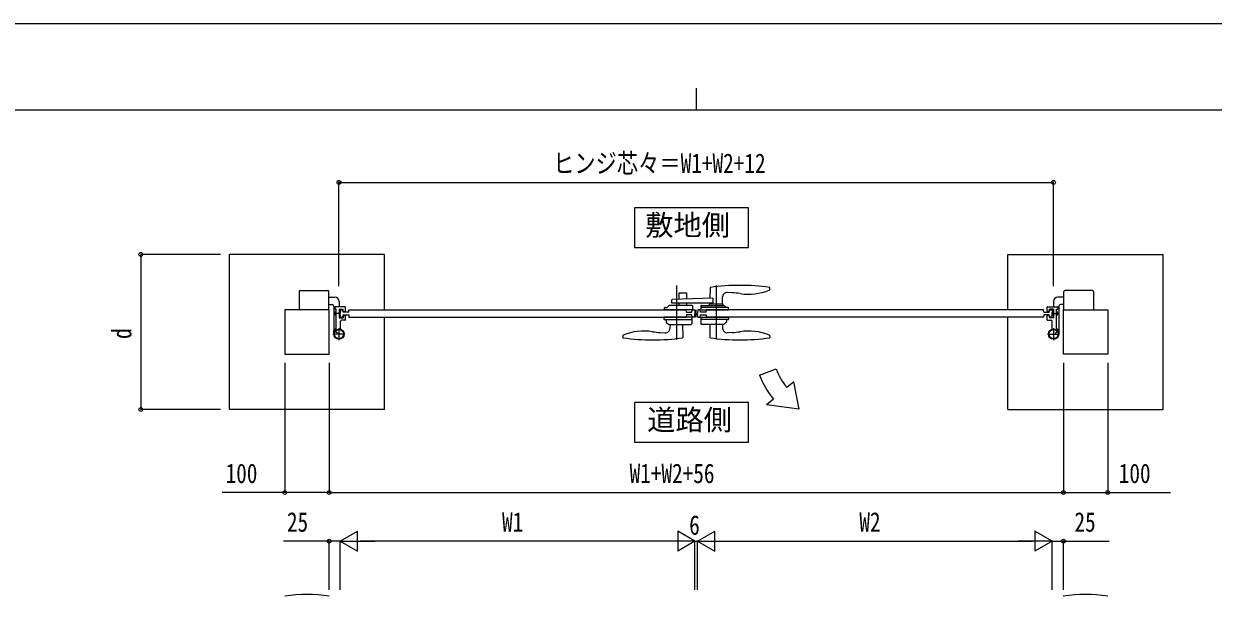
# Model space of a CAD drawing. Units: millimetres, scale not verified. Extents: x -4205 to 4205, y -2970 to 2970.
# Drawn here: x -1522 to 1161, y 1678 to 2970 of the extents above; entities that cross this region are included whole.
import ezdxf
from ezdxf.enums import TextEntityAlignment as Align

# ---------------------------------------------------------------- set-up
doc = ezdxf.new("R2010")
doc.units = ezdxf.units.MM
doc.header["$LTSCALE"] = 10
for name, color, linetype in [('0-1_USER1', 3, 'Continuous'), ('0-2_YKK_12', 2, 'Continuous'), ('0-3_YKK_13', 4, 'Continuous'), ('0-4_YKK_A1', 4, 'Continuous'), ('0-5_YKK_D', 6, 'Continuous'), ('0-6_YKK_ZWAK', 7, 'Continuous')]:
    doc.layers.add(name, color=color, linetype=linetype)
doc.styles.add('ＭＳ ゴシック', font='')
doc.styles.get('ＭＳ ゴシック').set_extended_font_data('MS Gothic')

msp = doc.modelspace()

# ---------------------------------------------------------------- linework, layer by layer
at = {"layer": '0-1_USER1'}
for points in [[(-144.51, 2554.58), (-144.51, 2465.33), (113.09, 2465.33), (113.09, 2554.58)], [(-144.51, 2115.14), (-144.51, 2025.89), (113.09, 2025.89), (113.09, 2115.14)]]:
    msp.add_lwpolyline(points, close=True, dxfattribs=at)
at = {"layer": '0-2_YKK_12'}
for p, q in [((-49.98, 2379.53), (-49.98, 2257.48)), ((40.02, 2379.53), (40.02, 2257.48)), ((-4.98, 2307.55), (-4.98, 2324.55))]:
    msp.add_line(p, q, dxfattribs=at)
at = {"layer": '0-3_YKK_13'}
for p, q in [((-27.49, 2362.04), (-43.49, 2362.04)), ((26, 2374.02), (25.6, 2350.74)), ((76.27, 2363), (64.95, 2363.59)), ((160.93, 2370.76), (161.02, 2373.36)), ((161.02, 2373.36), (161.01, 2374.02)), ((-59.98, 2339.05), (-59.98, 2346.78)), ((32.2, 2339.05), (-59.98, 2339.05)), ((32.2, 2350.97), (-59.02, 2347.78)), ((-44.49, 2361.04), (-44.49, 2348.34)), ((-44.49, 2339.05), (-44.49, 2334.04)), ((-26.49, 2348.97), (-26.49, 2361.04)), ((-26.49, 2334.04), (-26.49, 2339.05)), ((24.07, 2336.55), (24.07, 2334.55)), ((55.47, 2337.05), (24.57, 2337.05)), ((25.74, 2337.05), (25.74, 2339.05)), ((32.2, 2350.97), (32.2, 2339.05)), ((54.27, 2337.05), (54.42, 2353.69)), ((55.97, 2334.55), (55.97, 2336.55)), ((-77.84, 2307.55), (-77.98, 2303.55)), ((-15.12, 2307.55), (-77.84, 2307.55)), ((-76.34, 2324.55), (-76.48, 2328.54)), ((-14.64, 2334.04), (-66.49, 2334.04)), ((-15.12, 2307.55), (-14.98, 2303.55)), ((-13.64, 2333.08), (-13.48, 2328.54)), ((-13.48, 2328.54), (-13.62, 2324.55)), ((5.18, 2333.08), (5.02, 2328.55)), ((5.02, 2328.55), (5.16, 2324.55)), ((5.16, 2307.55), (5.02, 2303.55)), ((67.02, 2329.55), (5.05, 2329.55)), ((5.16, 2324.55), (67.88, 2324.55)), ((5.16, 2307.55), (67.88, 2307.55)), ((6.18, 2334.05), (58.02, 2334.05)), ((62.52, 2329.55), (58.02, 2334.05)), ((67.88, 2324.55), (68.02, 2328.55)), ((67.88, 2307.55), (68.02, 2303.55)), ((-77.98, 2303.55), (-77.98, 2303.51)), ((-76.98, 2302.55), (-15.02, 2302.55)), ((-72.98, 2302.55), (-72.78, 2296.75)), ((-72.63, 2296.41), (-67.92, 2291.69)), ((-67.56, 2291.55), (-16.36, 2291.55)), ((-64.25, 2291.55), (-64.41, 2282.32)), ((-35.71, 2291.55), (-35.21, 2262.84)), ((-14.98, 2303.55), (-15.37, 2292.51)), ((5.02, 2303.55), (5.41, 2292.51)), ((67.02, 2302.55), (5.05, 2302.55)), ((57.6, 2291.55), (6.4, 2291.55)), ((25.75, 2291.55), (25.25, 2262.84)), ((54.29, 2291.55), (54.45, 2282.32)), ((62.67, 2296.41), (57.96, 2291.69)), ((63.02, 2302.55), (62.82, 2296.75)), ((68.02, 2303.55), (68.02, 2303.51)), ((-86.23, 2273.1), (-74.93, 2272.51)), ((-35.21, 2262.84), (-35.22, 2262.18)), ((25.25, 2262.84), (25.26, 2262.18)), ((76.27, 2273.1), (64.97, 2272.51))]:
    msp.add_line(p, q, dxfattribs=at)
for points in [[(-13.62, 2324.54), (-37.53, 2324.54), (-76.34, 2324.54)], [(-75.48, 2329.54), (-70.99, 2329.54), (-66.49, 2334.04)], [(-170.89, 2265.34), (-170.98, 2262.73), (-170.97, 2262.07)], [(160.93, 2265.34), (161.02, 2262.73), (161.01, 2262.07)]]:
    msp.add_lwpolyline(points, dxfattribs=at)
for centre, radius, start, end in [((-43.49, 2361.04), 1, 90, 180), ((-27.49, 2361.04), 1, 0, 90), ((27, 2374), 1, 97.81776, 179), ((93.52, 1889.55), 490, 82.18537, 97.81776), ((64.42, 2353.6), 10, 87, 179.5), ((67.9, 2203.21), 160, 80.71811, 87), ((113.06, 2479.55), 120, 260.71811, 292.87469), ((158.93, 2370.83), 2, 292.87469, 358), ((160.01, 2374.01), 1, 1, 82.18537), ((-58.98, 2346.78), 1, 92, 180), ((24.57, 2336.55), 0.5, 90, 180), ((24.57, 2334.55), 0.5, 180, 270), ((55.47, 2336.55), 0.5, 0, 90), ((55.47, 2334.55), 0.5, 270, 0), ((-75.48, 2328.54), 1, 90, 178), ((-14.64, 2333.04), 1, 2, 90), ((6.18, 2333.05), 1, 90, 178), ((67.02, 2328.55), 1, 2, 90), ((-76.98, 2303.55), 1, 182, 270), ((-74.41, 2282.5), 10, 267, 359), ((-72.28, 2296.76), 0.5, 182, 225), ((-67.56, 2292.05), 0.5, 225, 270), ((-16.36, 2292.55), 1, 270, 358), ((6.4, 2292.55), 1, 182, 270), ((64.45, 2282.5), 10, 181, 273), ((57.6, 2292.05), 0.5, 270, 315), ((62.32, 2296.76), 0.5, 315, 358), ((67.02, 2303.55), 1, 270, 358), ((-169.97, 2262.09), 1, 181, 262.18537), ((-168.89, 2265.27), 2, 112.87469, 178), ((-103.48, 2746.55), 490, 262.18537, 277.90552), ((-123.02, 2156.55), 120, 80.71811, 112.87469), ((-77.86, 2432.88), 160, 260.71811, 267), ((-36.22, 2262.2), 1, 277.90552, 359), ((26.26, 2262.2), 1, 181, 262.09448), ((93.52, 2746.55), 490, 262.09448, 277.81463), ((67.9, 2432.88), 160, 273, 279.28189), ((113.06, 2156.55), 120, 67.12531, 99.28189), ((158.93, 2265.27), 2, 2, 67.12531), ((160.01, 2262.09), 1, 277.81463, 359)]:
    msp.add_arc(centre, radius, start, end, dxfattribs=at)
at = {"layer": '0-4_YKK_A1'}
for p, q in [((-707.98, 2449.55), (-1057.98, 2449.55)), ((-1057.98, 2099.55), (-1057.98, 2449.55)), ((-707.98, 2324.55), (-707.98, 2449.55)), ((698.02, 2449.55), (1048.02, 2449.55)), ((698.02, 2324.55), (698.02, 2449.55)), ((1048.02, 2099.55), (1048.02, 2449.55)), ((-900.98, 2366.05), (-900.98, 2324.55)), ((-898.98, 2368.05), (-835.98, 2368.05)), ((-833.98, 2324.55), (-833.98, 2366.05)), ((824.02, 2324.55), (824.02, 2366.05)), ((889.02, 2368.05), (826.02, 2368.05)), ((891.02, 2366.05), (891.02, 2324.55)), ((-833.98, 2353.05), (-820.48, 2353.05)), ((-833.98, 2336.05), (-826.48, 2336.05)), ((-810.48, 2343.05), (-810.48, 2331.05)), ((800.52, 2343.05), (800.52, 2331.05)), ((824.02, 2353.05), (810.52, 2353.05)), ((824.02, 2336.05), (816.52, 2336.05)), ((-822.48, 2332.05), (-822.48, 2277.71)), ((-807.37, 2316.05), (-821.54, 2316.05)), ((-820.48, 2330.05), (-820.48, 2326.35)), ((-817.78, 2326.05), (-820.18, 2326.05)), ((-818.78, 2320.05), (-819.98, 2318.85)), ((-819.98, 2313.25), (-819.98, 2318.85)), ((-818.78, 2312.05), (-819.98, 2313.25)), ((-797.48, 2331.05), (-819.48, 2331.05)), ((-819.46, 2319.37), (-817.48, 2319.37)), ((-819.46, 2312.73), (-817.48, 2312.73)), ((-818.78, 2320.05), (-817.48, 2320.05)), ((-818.78, 2320.05), (-818.78, 2312.05)), ((-817.48, 2312.05), (-818.78, 2312.05)), ((-817.48, 2316.51), (-817.48, 2325.75)), ((-817.48, 2281.38), (-817.48, 2315.59)), ((-810.48, 2325.75), (-810.48, 2306.35)), ((-810.48, 2320.05), (-809.18, 2320.05)), ((-810.48, 2319.37), (-808.5, 2319.37)), ((-810.48, 2312.73), (-808.5, 2312.73)), ((-809.18, 2312.05), (-810.48, 2312.05)), ((-810.18, 2326.05), (-801.78, 2326.05)), ((-809.18, 2320.05), (-807.98, 2318.85)), ((-807.48, 2324.55), (-807.98, 2316.05)), ((-807.48, 2307.55), (-807.98, 2316.05)), ((-801.48, 2321.55), (-801.48, 2325.75)), ((-801.48, 2310.55), (-801.48, 2306.35)), ((-800.48, 2320.55), (-797.48, 2320.55)), ((-800.48, 2311.55), (-797.48, 2311.55)), ((-796.48, 2321.55), (-796.48, 2330.05)), ((-796.48, 2302.05), (-796.48, 2310.55)), ((-788.98, 2313.05), (-788.5, 2307.55)), ((-788.5, 2307.55), (-27.46, 2307.55)), ((-707.98, 2099.55), (-707.98, 2307.55)), ((-26.98, 2319.05), (-27.46, 2324.55)), ((-26.98, 2313.05), (-27.46, 2307.55)), ((-8.48, 2307.55), (-20.98, 2307.55)), ((-8.48, 2324.55), (-7.98, 2316.05)), ((-8.48, 2307.55), (-7.98, 2316.05)), ((-1.48, 2324.55), (-1.98, 2316.05)), ((-1.48, 2307.55), (-1.98, 2316.05)), ((-1.48, 2307.55), (11.02, 2307.55)), ((17.02, 2319.05), (17.5, 2324.55)), ((17.02, 2313.05), (17.5, 2307.55)), ((778.54, 2307.55), (17.5, 2307.55)), ((698.02, 2099.55), (698.02, 2307.55)), ((779.02, 2313.05), (778.54, 2307.55)), ((786.52, 2321.55), (786.52, 2330.05)), ((786.52, 2302.05), (786.52, 2310.55)), ((787.52, 2331.05), (809.52, 2331.05)), ((790.52, 2320.55), (787.52, 2320.55)), ((790.52, 2311.55), (787.52, 2311.55)), ((791.52, 2321.55), (791.52, 2325.75)), ((791.52, 2310.55), (791.52, 2306.35)), ((800.22, 2326.05), (791.82, 2326.05)), ((797.41, 2316.05), (811.58, 2316.05)), ((797.52, 2324.55), (798.02, 2316.05)), ((797.52, 2307.55), (798.02, 2316.05)), ((799.22, 2320.05), (798.02, 2318.85)), ((800.52, 2319.37), (798.54, 2319.37)), ((800.52, 2312.73), (798.54, 2312.73)), ((800.52, 2320.05), (799.22, 2320.05)), ((799.22, 2312.05), (800.52, 2312.05)), ((800.52, 2325.75), (800.52, 2306.35)), ((807.52, 2316.51), (807.52, 2325.75)), ((808.82, 2320.05), (807.52, 2320.05)), ((809.5, 2319.37), (807.52, 2319.37)), ((807.52, 2281.38), (807.52, 2315.59)), ((809.5, 2312.73), (807.52, 2312.73)), ((807.52, 2312.05), (808.82, 2312.05)), ((807.82, 2326.05), (810.22, 2326.05)), ((808.82, 2320.05), (808.82, 2312.05)), ((808.82, 2320.05), (810.02, 2318.85)), ((808.82, 2312.05), (810.02, 2313.25)), ((810.02, 2313.25), (810.02, 2318.85)), ((810.52, 2330.05), (810.52, 2326.35)), ((812.52, 2332.05), (812.52, 2277.71)), ((-810.98, 2283.05), (-810.98, 2256.05)), ((-810.18, 2306.05), (-801.78, 2306.05)), ((-807.48, 2281.88), (-807.48, 2299.05)), ((-797.48, 2301.05), (-805.48, 2301.05)), ((787.52, 2301.05), (795.52, 2301.05)), ((800.22, 2306.05), (791.82, 2306.05)), ((797.52, 2281.88), (797.52, 2299.05)), ((801.02, 2283.05), (801.02, 2256.05)), ((-797.48, 2269.55), (-824.48, 2269.55)), ((-814.45, 2271.98), (-823.68, 2278.44)), ((-822.41, 2273.28), (-823.34, 2274.39)), ((-822.48, 2273.36), (-822.48, 2269.55)), ((-821.55, 2274.51), (-819.25, 2277.78)), ((787.52, 2269.55), (814.52, 2269.55)), ((804.49, 2271.98), (813.72, 2278.44)), ((811.59, 2274.51), (809.29, 2277.78)), ((812.45, 2273.28), (813.38, 2274.39)), ((812.52, 2273.36), (812.52, 2269.55)), ((137.73, 2177.14), (175.32, 2190.82)), ((214.95, 2161.57), (199.63, 2148.72)), ((226.88, 2100.14), (214.95, 2161.57)), ((168.99, 2123), (153.67, 2110.15)), ((-707.98, 2099.55), (-1057.98, 2099.55)), ((226.88, 2100.14), (153.67, 2110.15)), ((698.02, 2099.55), (1048.02, 2099.55))]:
    msp.add_line(p, q, dxfattribs=at)
for points in [[(-932.98, 2224.55), (-832.98, 2224.55), (-832.98, 2324.55), (-932.98, 2324.55)], [(923.02, 2224.55), (823.02, 2224.55), (823.02, 2324.55), (923.02, 2324.55)]]:
    msp.add_lwpolyline(points, close=True, dxfattribs=at)
for points in [[(-809.18, 2320.05), (-809.18, 2312.05), (-807.98, 2313.25), (-807.98, 2318.85)], [(-788.98, 2319.05), (-801.28, 2319.05), (-801.98, 2324.55), (-807.48, 2324.55)], [(-807.48, 2307.55), (-801.98, 2307.55), (-801.28, 2313.05), (-788.98, 2313.05)], [(-788.98, 2319.05), (-788.5, 2324.55), (-27.46, 2324.55)], [(-26.98, 2319.05), (-14.68, 2319.05), (-13.98, 2324.55), (-8.48, 2324.55)], [(-13.98, 2307.55), (-14.68, 2313.05), (-26.98, 2313.05)], [(17.02, 2319.05), (4.72, 2319.05), (4.02, 2324.55), (-1.48, 2324.55)], [(4.02, 2307.55), (4.72, 2313.05), (17.02, 2313.05)], [(779.02, 2319.05), (778.54, 2324.55), (17.5, 2324.55)], [(779.02, 2319.05), (791.32, 2319.05), (792.02, 2324.55), (797.52, 2324.55)], [(797.52, 2307.55), (792.02, 2307.55), (791.32, 2313.05), (779.02, 2313.05)], [(799.22, 2320.05), (799.22, 2312.05), (798.02, 2313.25), (798.02, 2318.85)], [(-823.53, 2275.77), (-821.39, 2275.43), (-820.23, 2276.03)], [(-822.41, 2273.28), (-818.39, 2279.01), (-819.76, 2279.51)], [(-821.12, 2279.21), (-820.07, 2277.32), (-820.23, 2276.03)], [(812.45, 2273.28), (808.43, 2279.01), (809.8, 2279.51)], [(811.16, 2279.21), (810.11, 2277.32), (810.27, 2276.03)], [(813.57, 2275.77), (811.43, 2275.43), (810.27, 2276.03)]]:
    msp.add_lwpolyline(points, dxfattribs=at)
for centre, radius in [((-810.98, 2269.55), 11.5), ((801.02, 2269.55), 11.5), ((-810.98, 2269.55), 10.35), ((801.02, 2269.55), 10.35)]:
    msp.add_circle(centre, radius, dxfattribs=at)
for centre, radius, start, end in [((-898.98, 2366.05), 2, 90, 180), ((-835.98, 2366.05), 2, 360, 90), ((826.02, 2366.05), 2, 90, 180), ((889.02, 2366.05), 2, 0, 90), ((-826.48, 2332.05), 4, 360, 90), ((-820.48, 2343.05), 10, 360, 90), ((810.52, 2343.05), 10, 90, 180), ((816.52, 2332.05), 4, 90, 180), ((-819.48, 2330.05), 1, 90, 180), ((-820.18, 2326.35), 0.3, 180, 270), ((-817.78, 2325.75), 0.3, 360, 90), ((-817.28, 2316.51), 0.2, 180, 246.42182), ((-817.28, 2315.59), 0.2, 113.57818, 180), ((-817.48, 2316.05), 0.3, 293.57818, 66.42182), ((-810.18, 2325.75), 0.3, 90, 180), ((-801.78, 2325.75), 0.3, 360, 90), ((-800.48, 2321.55), 1, 180, 270), ((-800.48, 2310.55), 1, 90, 180), ((-797.48, 2330.05), 1, 360, 90), ((-797.48, 2321.55), 1, 270, 360), ((-797.48, 2310.55), 1, 360, 90), ((787.52, 2330.05), 1, 90, 180), ((787.52, 2321.55), 1, 180, 270), ((787.52, 2310.55), 1, 90, 180), ((790.52, 2321.55), 1, 270, 0), ((790.52, 2310.55), 1, 0, 90), ((791.82, 2325.75), 0.3, 90, 180), ((800.22, 2325.75), 0.3, 0, 90), ((807.52, 2316.05), 0.3, 113.57818, 246.42182), ((807.32, 2316.51), 0.2, 293.57818, 0), ((807.32, 2315.59), 0.2, 0, 66.42182), ((807.82, 2325.75), 0.3, 90, 180), ((809.52, 2330.05), 1, 0, 90), ((810.22, 2326.35), 0.3, 270, 0), ((-815.16, 2272.47), 9, 104.98345, 159.0353), ((-822.48, 2281.38), 5, 314.18439, 360), ((-810.18, 2306.35), 0.3, 180, 270), ((-805.48, 2299.05), 2, 90, 180), ((-805.48, 2281.88), 2, 180, 245.95792), ((-801.78, 2306.35), 0.3, 270, 360), ((-797.48, 2302.05), 1, 270, 360), ((787.52, 2302.05), 1, 180, 270), ((791.82, 2306.35), 0.3, 180, 270), ((795.52, 2299.05), 2, 0, 90), ((795.52, 2281.88), 2, 294.04208, 0), ((800.22, 2306.35), 0.3, 270, 0), ((812.52, 2281.38), 5, 180, 225.81561), ((805.2, 2272.47), 9, 20.9647, 75.01655), ((-822.35, 2275.23), 1.3, 159.0353, 220), ((-820.21, 2278.29), 1.3, 70, 130.9647), ((810.25, 2278.29), 1.3, 49.0353, 110), ((812.39, 2275.23), 1.3, 320, 20.9647), ((306.88, 2238.71), 180, 200.00072, 220.00072), ((306.88, 2238.71), 140, 200.00072, 220.00072), ((-882.98, 1361.83), 320, 80.9989, 99.0011), ((873.02, 1361.83), 320, 80.9989, 99.0011)]:
    msp.add_arc(centre, radius, start, end, dxfattribs=at)
at = {"layer": '0-5_YKK_D'}
for p, q in [((-810.98, 2378.05), (-810.98, 2613.05)), ((-810.98, 2612.05), (801.02, 2612.05)), ((801.02, 2377.55), (801.02, 2613.05)), ((-1077.98, 2449.55), (-1259, 2449.55)), ((-1258, 2449.55), (-1258, 2099.55)), ((-932.98, 2204.55), (-932.98, 1911.05)), ((-832.98, 2204.55), (-832.98, 1911.05)), ((-832.98, 2204.55), (-832.98, 1911.05)), ((823.02, 2204.55), (823.02, 1911.05)), ((823.02, 2204.55), (823.02, 1911.05)), ((923.02, 2204.55), (923.02, 1911.05)), ((-1077.98, 2099.55), (-1259, 2099.55)), ((-832.98, 1912.05), (823.02, 1912.05)), ((-807.98, 1802.33), (-769.01, 1824.83)), ((-769.01, 1779.83), (-769.01, 1824.83)), ((-7.98, 1802.33), (-46.95, 1824.83)), ((-46.95, 1824.83), (-46.95, 1779.83)), ((-1.98, 1802.33), (36.99, 1824.83)), ((36.99, 1779.83), (36.99, 1824.83)), ((798.02, 1802.33), (759.05, 1824.83)), ((759.05, 1824.83), (759.05, 1779.83)), ((-832.98, 1692.33), (-832.98, 1803.33)), ((-807.98, 1692.33), (-807.98, 1803.33)), ((-807.98, 1692.33), (-807.98, 1803.33)), ((-807.98, 1802.33), (-769.01, 1779.83)), ((-807.98, 1802.33), (-730.04, 1802.33)), ((-52.98, 1802.33), (-762.98, 1802.33)), ((-7.98, 1802.33), (-85.92, 1802.33)), ((-7.98, 1802.33), (-46.95, 1779.83)), ((-7.98, 1692.33), (-7.98, 1803.33)), ((-7.98, 1692.33), (-7.98, 1803.33)), ((-7.98, 1802.33), (-1.98, 1802.33)), ((-1.98, 1692.33), (-1.98, 1803.33)), ((-1.98, 1692.33), (-1.98, 1803.33)), ((-1.98, 1802.33), (36.99, 1779.83)), ((-1.98, 1802.33), (75.96, 1802.33)), ((43.02, 1802.33), (753.02, 1802.33)), ((798.02, 1802.33), (720.08, 1802.33)), ((798.02, 1802.33), (759.05, 1779.83)), ((798.02, 1692.33), (798.02, 1803.33)), ((798.02, 1692.33), (798.02, 1803.33)), ((823.02, 1692.33), (823.02, 1803.33))]:
    msp.add_line(p, q, dxfattribs=at)
for points in [[(-832.98, 1912.05), (-932.98, 1912.05), (-1074.78, 1912.05)], [(823.02, 1912.05), (923.02, 1912.05), (1064.82, 1912.05)], [(-807.98, 1802.33), (-832.98, 1802.33), (-936.38, 1802.33)], [(798.02, 1802.33), (823.02, 1802.33), (926.42, 1802.33)]]:
    msp.add_lwpolyline(points, dxfattribs=at)
for centre in [(-810.98, 2612.05), (801.02, 2612.05), (-1258, 2449.55), (-1258, 2099.55), (-932.98, 1912.05), (-832.98, 1912.05), (-832.98, 1912.05), (823.02, 1912.05), (823.02, 1912.05), (923.02, 1912.05), (-832.98, 1802.33), (823.02, 1802.33)]:
    msp.add_circle(centre, 4.25, dxfattribs=at)
at = {"layer": '0-6_YKK_ZWAK'}
for p, q in [((-4.98, 2825), (-4.98, 2775)), ((3895.02, 2775), (-3904.98, 2775))]:
    msp.add_line(p, q, dxfattribs=at)
msp.add_lwpolyline([(-4205, -2970), (4205, -2970), (4205, 2970), (-4205, 2970)], close=True, dxfattribs=at)

# ---------------------------------------------------------------- texts
at = {"layer": '0-1_USER1', "style": 'ＭＳ ゴシック'}
for s, p in [('敷地側', (-120.13, 2478.08)), ('道路側', (-115.79, 2038.64))]:
    msp.add_text(s, height=46.74, dxfattribs=at).set_placement(p, align=Align.BOTTOM_LEFT)
at = {"layer": '0-5_YKK_D', "style": 'ＭＳ ゴシック', "width": 0.8}
for s, p in [('ヒンジ芯々＝W1+W2+12', (-328.18, 2620.05)), ('100', (-1066.78, 1920.05)), ('W1+W2+56', (-155.38, 1920.05)), ('100', (948.02, 1920.05)), ('25', (-928.38, 1810.33)), ('W1', (-443.18, 1810.33)), ('6', (-20.98, 1803.33)), ('W2', (362.82, 1810.33)), ('25', (848.02, 1810.33))]:
    msp.add_text(s, height=43.99, dxfattribs=at).set_placement(p, align=Align.BOTTOM_LEFT)
msp.add_text('d', height=43.99, rotation=90, dxfattribs=at).set_placement((-1266, 2258.55), align=Align.BOTTOM_LEFT)

doc.saveas('drawing.dxf')
